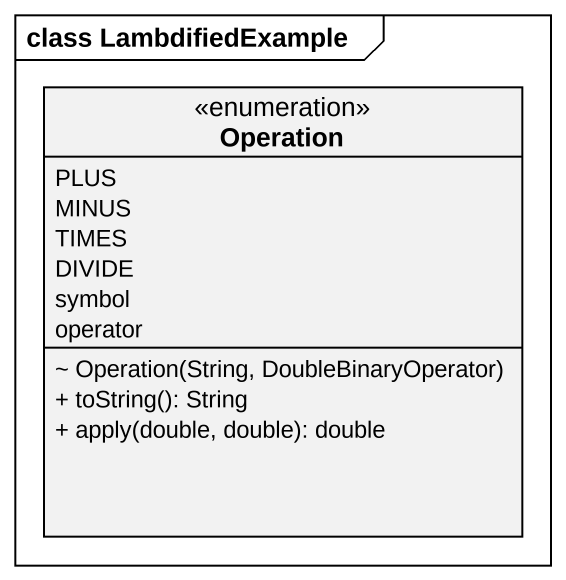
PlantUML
@startuml
mainframe class LambdifiedExample
hide circle
hide empty members
skinparam classAttributeIconSize 0
enum Operation {
  PLUS
  MINUS
  TIMES
  DIVIDE
  symbol
  operator
  ~ Operation(String, DoubleBinaryOperator)
  + toString(): String
  + apply(double, double): double
}
@enduml
